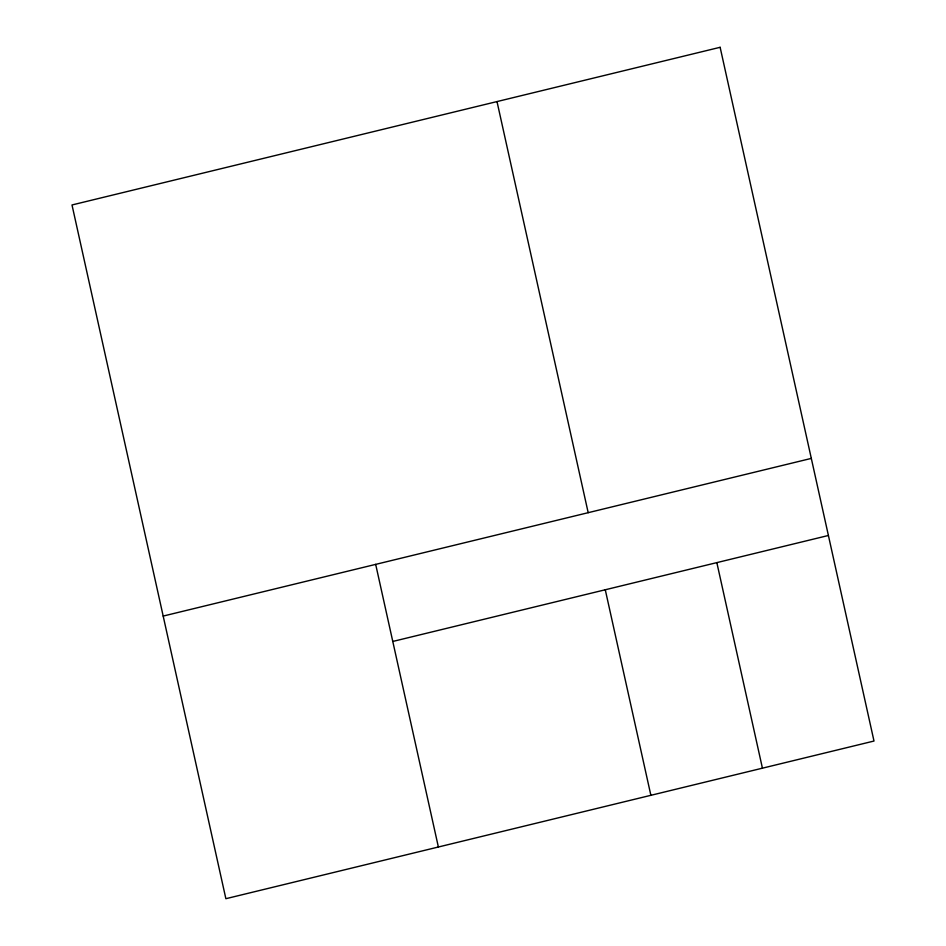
<?xml version="1.0" encoding="UTF-8"?>
<svg xmlns="http://www.w3.org/2000/svg" width="946" height="946" viewBox="0 0 946 946"><rect width="100%" height="100%" fill="white"/><g stroke="black" fill="none" stroke-linecap="round" stroke-linejoin="round"><path stroke-width="1.42" d="M163.185 616.071L811.301 458.408M392.779 641.459L828.4 535.483M716.843 562.622L762.429 768.176M497.005 101.577L588.187 512.685M605.274 589.76L650.872 795.314M375.68 564.372L438.376 847.001M720.131 47.3L72.002 204.963L225.869 898.7L873.998 741.037L720.131 47.3"/></g></svg>
